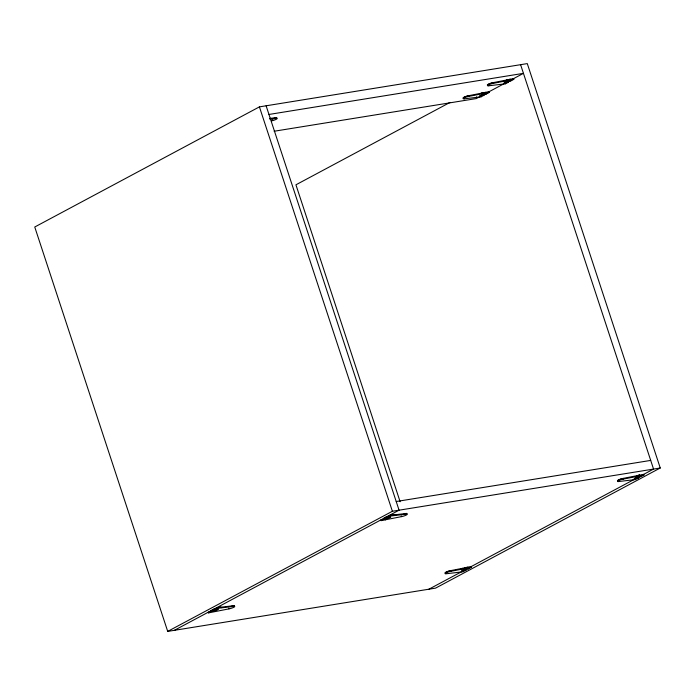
<?xml version="1.0" encoding="UTF-8"?>
<svg xmlns="http://www.w3.org/2000/svg" width="695" height="695" viewBox="0 0 695 695"><rect width="100%" height="100%" fill="white"/><g stroke="black" fill="none" stroke-linecap="round" stroke-linejoin="round"><path stroke-width="1.04" d="M259.417 106.874L34.75 227.004L167.712 631.399L435.583 588.126L660.25 467.996L527.288 63.601L259.417 106.874L392.38 511.268L167.712 631.399M449.847 102.513L295.931 184.809L400.129 501.747M480.949 96.075L476.223 98.594L274.134 131.242M483.781 94.555L509.279 80.924M512.007 79.465L523.448 73.349L268.965 114.458M464.416 98.812L464.191 98.117A3.701 0.617 -18.2 0 1 463.791 97.335A3.701 0.617 -18.2 0 1 468.76 95.675L489.184 91.662L489.419 92.357L468.986 96.37A3.701 0.617 -18.2 0 0 464.017 98.021A3.701 0.617 -18.2 0 0 464.416 98.812L481.036 96.84L484.12 95.189L483.598 94.633M484.12 95.189L479.654 95.91L481.844 94.746L486.309 94.025L489.419 92.357M487.942 85.164A3.701 0.617 -18.2 0 1 488.481 84.138A3.701 0.617 -18.2 0 1 493.129 82.644L513.562 78.639L513.787 79.326L493.354 83.339A3.701 0.617 -18.2 0 0 488.394 84.99A3.701 0.617 -18.2 0 0 488.785 85.78L505.413 83.808L508.488 82.166L507.967 81.602A6.168 1.025 -18.2 0 1 506.542 82.158M508.488 82.166L504.023 82.887L506.212 81.715L510.677 80.994L513.787 79.326M174.402 630.313L399.069 510.191L266.115 105.788M210.429 611.843L208.309 612.191L208.543 612.877L211.619 611.235L216.084 610.514L218.273 609.341L213.808 610.062L213.582 609.367L214.242 609.081A6.168 1.025 -18.2 0 1 217.24 608.029M213.808 610.062L216.918 608.403L233.537 606.422A3.701 0.617 -18.2 0 1 233.937 607.213A3.701 0.617 -18.2 0 1 228.968 608.872L208.543 612.877M383.988 519.434L380.808 519.956L381.042 520.642L384.118 519L388.583 518.279L390.772 517.106L386.307 517.827L386.081 517.132L386.741 516.845A6.168 1.025 -18.2 0 1 388.201 516.289M386.307 517.827L389.417 516.168L406.036 514.196A3.701 0.617 -18.2 0 1 406.436 514.978A3.701 0.617 -18.2 0 1 401.467 516.637L381.042 520.642M428.885 589.212L461.393 571.829M463.565 570.664L467.127 568.762M469.038 567.737L640.164 476.24M642.084 475.215L653.552 469.082L520.598 64.687M464.147 570.126A6.168 1.025 -18.2 0 0 465.572 569.57L466.093 570.126L463.018 571.768L446.399 573.749A3.701 0.617 -18.2 0 1 445.999 572.958A3.701 0.617 -18.2 0 1 450.968 571.307L471.401 567.294L471.167 566.599L450.734 570.612A3.701 0.617 -18.2 0 0 446.094 572.098A3.701 0.617 -18.2 0 0 445.556 573.123M466.093 570.126L461.636 570.847L463.826 569.674L468.291 568.953L471.401 567.294M638.071 477.335L638.592 477.891L635.517 479.541L618.898 481.513A3.701 0.617 -18.2 0 1 618.498 480.723A3.701 0.617 -18.2 0 1 623.467 479.072L643.9 475.059L643.666 474.364L623.233 478.377A3.701 0.617 -18.2 0 0 618.593 479.871A3.701 0.617 -18.2 0 0 618.055 480.888M643.9 475.059L640.79 476.718L636.325 477.439L634.135 478.612L638.592 477.891M508.905 79.543L509.357 79.465A6.168 1.025 -18.2 0 1 510.825 79.482M483.79 92.696L484.988 92.496A6.168 1.025 -18.2 0 1 486.622 92.739A6.22 1.034 -18.2 0 0 481.044 93.417M639.47 475.189L638.271 475.397A6.168 1.025 -18.2 0 0 636.863 475.736M396.219 501.521L650.702 460.411M392.38 511.268L660.25 467.996M406.705 513.987A3.701 0.617 -18.2 0 0 405.81 513.501L389.191 515.473L389.417 516.168M233.702 606.518A3.701 0.617 -18.2 0 0 233.311 605.736L216.692 607.708L216.918 608.403M220.515 607.239L220.089 607.308A6.168 1.025 -18.2 0 0 218.734 607.612M269.512 118.411L275.707 117.768A3.701 0.617 -18.2 0 1 276.097 118.558M269.738 119.106L275.932 118.463A3.701 0.617 -18.2 0 1 276.323 119.253A3.701 0.617 -18.2 0 1 271.363 120.904M510.451 80.299L510.677 80.994M509.313 79.317L509.548 80.012M639.426 475.05L639.652 475.745M505.178 83.113L505.413 83.808M493.129 82.644L493.354 83.339M623.233 478.377L623.467 479.072M488.559 85.085L488.785 85.78M486.083 93.33L486.309 94.025M484.945 92.348L485.171 93.043M480.81 96.145L481.036 96.84M476.57 96.831L476.796 97.526M468.76 95.675L468.986 96.37M468.056 568.258L468.291 568.953M466.927 567.285L467.153 567.98M450.734 570.612L450.968 571.307M275.707 117.768L275.932 118.463M405.81 513.501L406.036 514.196M401.241 515.942L401.467 516.637M393.431 514.786L393.657 515.481M385.047 519.269L385.282 519.964M384.118 519L383.718 518.418A6.168 1.025 -18.2 0 0 383.397 518.8M233.311 605.736L233.537 606.422M228.742 608.177L228.968 608.872M220.932 607.022L221.158 607.717M211.619 611.235L211.219 610.653A6.168 1.025 -18.2 0 0 210.967 611.296M509.079 81.115A6.22 1.034 -18.2 0 1 506.351 82.236M506.933 79.951A6.22 1.034 -18.2 0 1 508.332 79.63M509.505 79.439A6.22 1.034 -18.2 0 1 510.903 79.499M484.71 94.146A6.22 1.034 -18.2 0 1 483.433 94.711M464.025 97.986A3.101 0.513 -18.2 0 1 466.223 96.44A3.101 0.513 -18.2 0 1 469.116 96.292M488.159 84.955A3.101 0.513 -18.2 0 1 490.453 83.461A3.101 0.513 -18.2 0 1 493.728 83.052M273.187 118.524A3.084 0.513 -18.2 0 1 275.663 117.924M276.306 117.976A3.084 0.513 -18.2 0 1 276.306 118.167M503.719 80.959A6.168 1.025 -18.2 0 1 505.239 80.446M506.751 80.003A6.168 1.025 -18.2 0 1 508.158 79.664M480.87 93.477A6.168 1.025 -18.2 0 1 482.382 93.034M272.779 119.835A3.701 0.617 -18.2 0 1 271.901 120.061M383.319 518.861A6.22 1.034 -18.2 0 1 387.984 516.368M391.042 515.421A6.22 1.034 -18.2 0 1 395.134 515.203M640.191 476.31A6.22 1.034 -18.2 0 1 637.914 477.413M637.046 475.684A6.22 1.034 -18.2 0 1 639.617 475.172M466.693 569.075A6.22 1.034 -18.2 0 1 463.965 570.204M461.48 568.857A6.22 1.034 -18.2 0 1 463.026 568.345M464.547 567.919A6.22 1.034 -18.2 0 1 468.508 567.459M445.764 572.923A3.101 0.513 -18.2 0 1 448.058 571.42A3.101 0.513 -18.2 0 1 451.333 571.012M210.941 611.339A6.22 1.034 -18.2 0 1 217.022 608.082M218.543 607.656A6.22 1.034 -18.2 0 1 219.941 607.334M404.047 514.022A3.101 0.513 -18.2 0 1 406.28 514.031M230.783 606.492A3.101 0.513 -18.2 0 1 233.572 605.875A3.101 0.513 -18.2 0 1 233.433 606.5M618.263 480.688A3.101 0.513 -18.2 0 1 619.349 479.654A3.101 0.513 -18.2 0 1 623.189 478.534M461.332 568.927A6.168 1.025 -18.2 0 1 462.853 568.406M464.364 567.971A6.168 1.025 -18.2 0 1 465.772 567.633L466.971 567.424A6.168 1.025 -18.2 0 1 468.439 567.45M391.233 515.377A6.168 1.025 -18.2 0 1 392.588 515.073L393.726 514.899A6.168 1.025 -18.2 0 1 395.09 515.256"/></g></svg>
